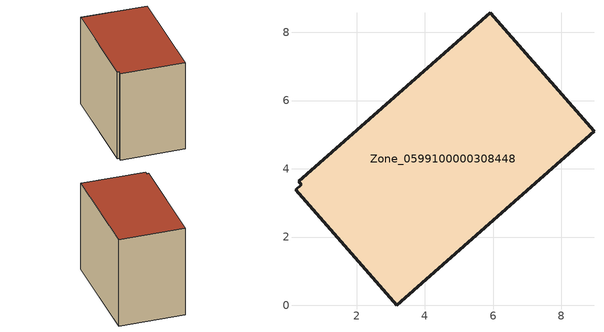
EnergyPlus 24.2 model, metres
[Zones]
Zone_0599100000308448
 floor ground (C_G): 0.2,3.39 0.38,3.53 0.3,3.63 5.92,8.58 8.95,5.11 3.17,0 z0
 wall outside (C_F): 8.95,5.11 5.92,8.58 0.3,3.63 0.38,3.53 0.2,3.39 3.17,0 8.95,5.11 z0:6.54
 roof outside (C_R): 0.38,3.53 0.2,3.39 3.17,0 8.95,5.11 5.92,8.58 0.3,3.63 z6.54
[BUILDING]
Pand.0599100000308448: North Axis=0; Terrain=City; Loads Convergence Tolerance Value=0.04; Temperature Convergence Tolerance Value=0.4; Solar Distribution=FullExterior; Maximum Number of Warmup Days=25; Minimum Number of Warmup Days=1
[Site:Location]
Rotterdam.The.Hague.AP_ZH_NLD Design_Conditions: Latitude=51.96; Longitude=4.45; Time Zone=1; Elevation=-4.5
[SITE:GROUNDTEMPERATURE:BUILDINGSURFACE]
18, 18, 18, 18, 18, 18, 18, 18, 18, 18, 18, 18
[MATERIAL] Thermal Absorptance=0.9; Solar Absorptance=0.7; Visible Absorptance=0.7
Name | Roughness | Thickness | Conductivity | Density | Specific Heat
G.TI.1946 | MediumSmooth | 0.15 | 1 | 540 | 1210
F.TI.1946 | Rough | 0.3 | 0.857143 | 1920 | 840
R.TI.1946 | MediumRough | 0.2 | 0.1 | 1500 | 1000
[CONSTRUCTION]
C_G: G.TI.1946
C_F: F.TI.1946
C_R: R.TI.1946
[ZONE]
Zone_0599100000308448: Type=1; Multiplier=1; Ceiling Height=Autocalculate; Volume=Autocalculate; Floor Area=autocalculate; Part of Total Floor Area=Yes
[ZONEINFILTRATION:DESIGNFLOWRATE]
Infil_Zone_0599100000308448: Zone or ZoneList or Space or SpaceList=Zone_0599100000308448; Schedule=AlwaysOn; Design Flow Rate Calculation Method=Flow/Area; Flow Rate per Floor Area=0.003; Constant Term Coefficient=1; Temperature Term Coefficient=0; Velocity Term Coefficient=0; Velocity Squared Term Coefficient=0
[HVACTEMPLATE:ZONE:IDEALLOADSAIRSYSTEM]
Zone_0599100000308448: Maximum Heating Supply Air Temperature=50; Minimum Cooling Supply Air Temperature=13; Maximum Heating Supply Air Humidity Ratio=0.0156; Minimum Cooling Supply Air Humidity Ratio=0.0077; Heating Limit=NoLimit; Cooling Limit=NoLimit; Dehumidification Control Type=ConstantSensibleHeatRatio; Cooling Sensible Heat Ratio=0.7; Dehumidification Setpoint=60; Humidification Control Type=None; Humidification Setpoint=30; Outdoor Air Method=None; Outdoor Air Flow Rate per Person=0.00944; Outdoor Air Flow Rate per Zone Floor Area=0; Outdoor Air Flow Rate per Zone=0; Demand Controlled Ventilation Type=None; Outdoor Air Economizer Type=NoEconomizer; Heat Recovery Type=None; Sensible Heat Recovery Effectiveness=0.7; Latent Heat Recovery Effectiveness=0.65
[ZONECONTROL:THERMOSTAT]
ThermostatControl_Zone_0599100000308448: Zone or ZoneList=Zone_0599100000308448; Control Type Schedule=DualSetpointControlType; Control 1=Thermostat_Zone_0599100000308448; Temperature Difference Between Cutout And Setpoint=0
[THERMOSTATSETPOINT:DUALSETPOINT]
Thermostat_Zone_0599100000308448: Heating Setpoint Temperature Schedule=HeatingSetpoint_Zone_0599100000308448; Cooling Setpoint Temperature Schedule=CoolingSetpoint_Zone_0599100000308448
[SCHEDULE:COMPACT]
HeatingSetpoint_Zone_0599100000308448: Through: 12/31, For: AllDays, Until: 24:00, 21
CoolingSetpoint_Zone_0599100000308448: Through: 12/31, For: AllDays, Until: 24:00, 24
DualSetpointControlType: Through: 12/31, For: AllDays, Until: 24:00, 4
AlwaysOn: Through: 12/31, For: AllDays, Until: 24:00, 1
